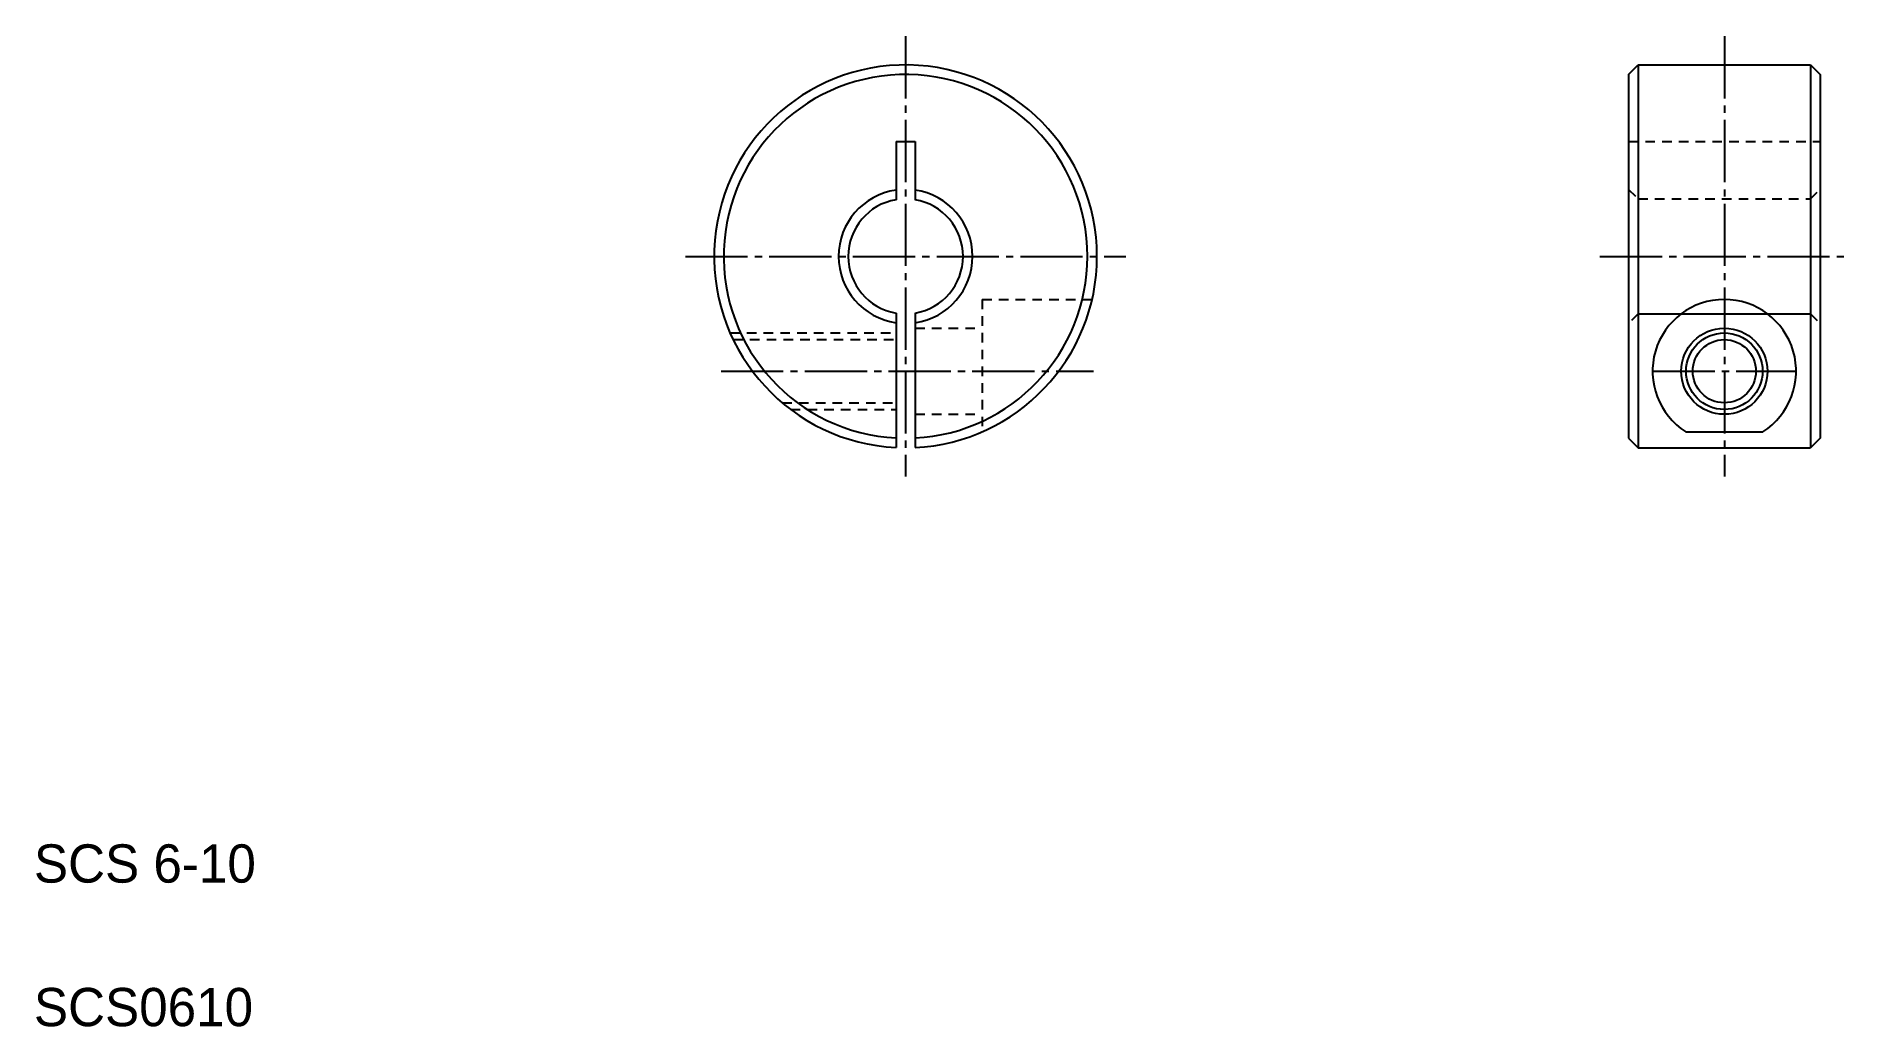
# Model space of a CAD drawing. Extents: x 5.1 to 99.8, y 5 to 56.7.
import ezdxf

# ---------------------------------------------------------------- set-up
doc = ezdxf.new("R2010")
doc.units = 0
doc.header["$LTSCALE"] = 0.25
doc.linetypes.add('CENTER', pattern=[17.5, 13, -1.5, 1.5, -1.5])
doc.linetypes.add('DASHED', pattern=[3.5, 2, -1.5])
doc.layers.get('0').update_dxf_attribs({"linetype": 'CONTINUOUS'})
doc.layers.add('CENTER', color=1, linetype='CENTER')

msp = doc.modelspace()

# ---------------------------------------------------------------- linework, layer by layer
at = {"color": 7, "linetype": 'CONTINUOUS'}
for p, q in [((88.309, 54.715), (88.809, 55.215)), ((88.809, 55.215), (88.809, 35.215)), ((88.809, 55.215), (97.809, 55.215)), ((97.809, 55.215), (97.809, 35.215)), ((97.809, 55.215), (98.309, 54.715)), ((88.309, 54.715), (88.309, 35.715)), ((98.309, 54.715), (98.309, 35.715)), ((50.036, 51.215), (50.036, 48.173)), ((50.036, 51.215), (51.036, 51.215)), ((51.036, 51.215), (51.036, 48.173)), ((50.036, 42.257), (50.036, 35.227)), ((51.036, 42.257), (51.036, 35.227)), ((88.809, 42.215), (97.809, 42.215)), ((91.298, 36.05), (95.32, 36.05)), ((88.309, 35.715), (88.809, 35.215)), ((88.809, 35.215), (97.809, 35.215)), ((98.309, 35.715), (97.809, 35.215))]:
    msp.add_line(p, q, dxfattribs=at)
at = {"color": 3, "linetype": 'DASHED'}
for p, q in [((88.309, 51.215), (98.309, 51.215)), ((88.309, 48.715), (88.809, 48.215)), ((97.809, 48.215), (98.309, 48.715)), ((88.809, 48.215), (97.809, 48.215)), ((54.536, 42.965), (54.536, 36.05)), ((54.536, 42.965), (60.279, 42.965)), ((88.809, 42.215), (88.309, 41.715)), ((97.809, 42.215), (98.309, 41.715)), ((41.371, 41.215), (50.036, 41.215)), ((41.532, 40.865), (50.036, 40.865)), ((51.036, 41.465), (54.536, 41.465)), ((44.096, 37.565), (50.036, 37.565)), ((44.536, 37.215), (50.036, 37.215)), ((51.036, 36.965), (54.536, 36.965))]:
    msp.add_line(p, q, dxfattribs=at)
for p, q in [((91.059, 48.215), (91.059, 48.215)), ((93.309, 48.215), (93.309, 48.215))]:
    msp.add_line(p, q)
at = {"color": 7, "linetype": 'CONTINUOUS'}
for radius in [2.25, 1.65]:
    msp.add_circle((93.309, 39.215), radius, dxfattribs=at)
at = {"color": 3, "linetype": 'CONTINUOUS'}
msp.add_circle((93.309, 39.215), 2, dxfattribs=at)
at = {"color": 7, "linetype": 'CONTINUOUS'}
for centre, radius, start, end in [((50.536, 45.215), 10, 0, 267.13403), ((50.536, 45.215), 9.5, 0, 266.98305), ((50.536, 45.215), 3.5, 98.21321, 261.78678), ((50.536, 45.215), 3.5, 0, 81.78679), ((50.536, 45.215), 3, 99.59407, 260.40593), ((50.536, 45.215), 3, 0, 80.40593), ((50.536, 45.215), 3.5, 278.21321, 0), ((50.536, 45.215), 3, 279.59407, 0), ((50.536, 45.215), 9.5, 273.01696, 0), ((50.536, 45.215), 10, 272.86598, 0), ((93.309, 39.215), 3.75, 302.43073, 237.56927)]:
    msp.add_arc(centre, radius, start, end, dxfattribs=at)
at = {"layer": 'CENTER', "color": 1, "linetype": 'CENTER'}
for p, q in [((50.536, 56.715), (50.536, 33.715)), ((93.309, 56.715), (93.309, 33.715)), ((39.036, 45.215), (62.036, 45.215)), ((86.809, 45.215), (99.809, 45.215)), ((40.898, 39.215), (60.347, 39.215)), ((89.559, 39.215), (97.059, 39.215))]:
    msp.add_line(p, q, dxfattribs=at)

# ---------------------------------------------------------------- texts
for s, p in [('SCS 6-10', (5, 12.5)), ('SCS0610', (5, 5))]:
    msp.add_text(s, height=2).set_placement(p)

doc.saveas('drawing.dxf')
